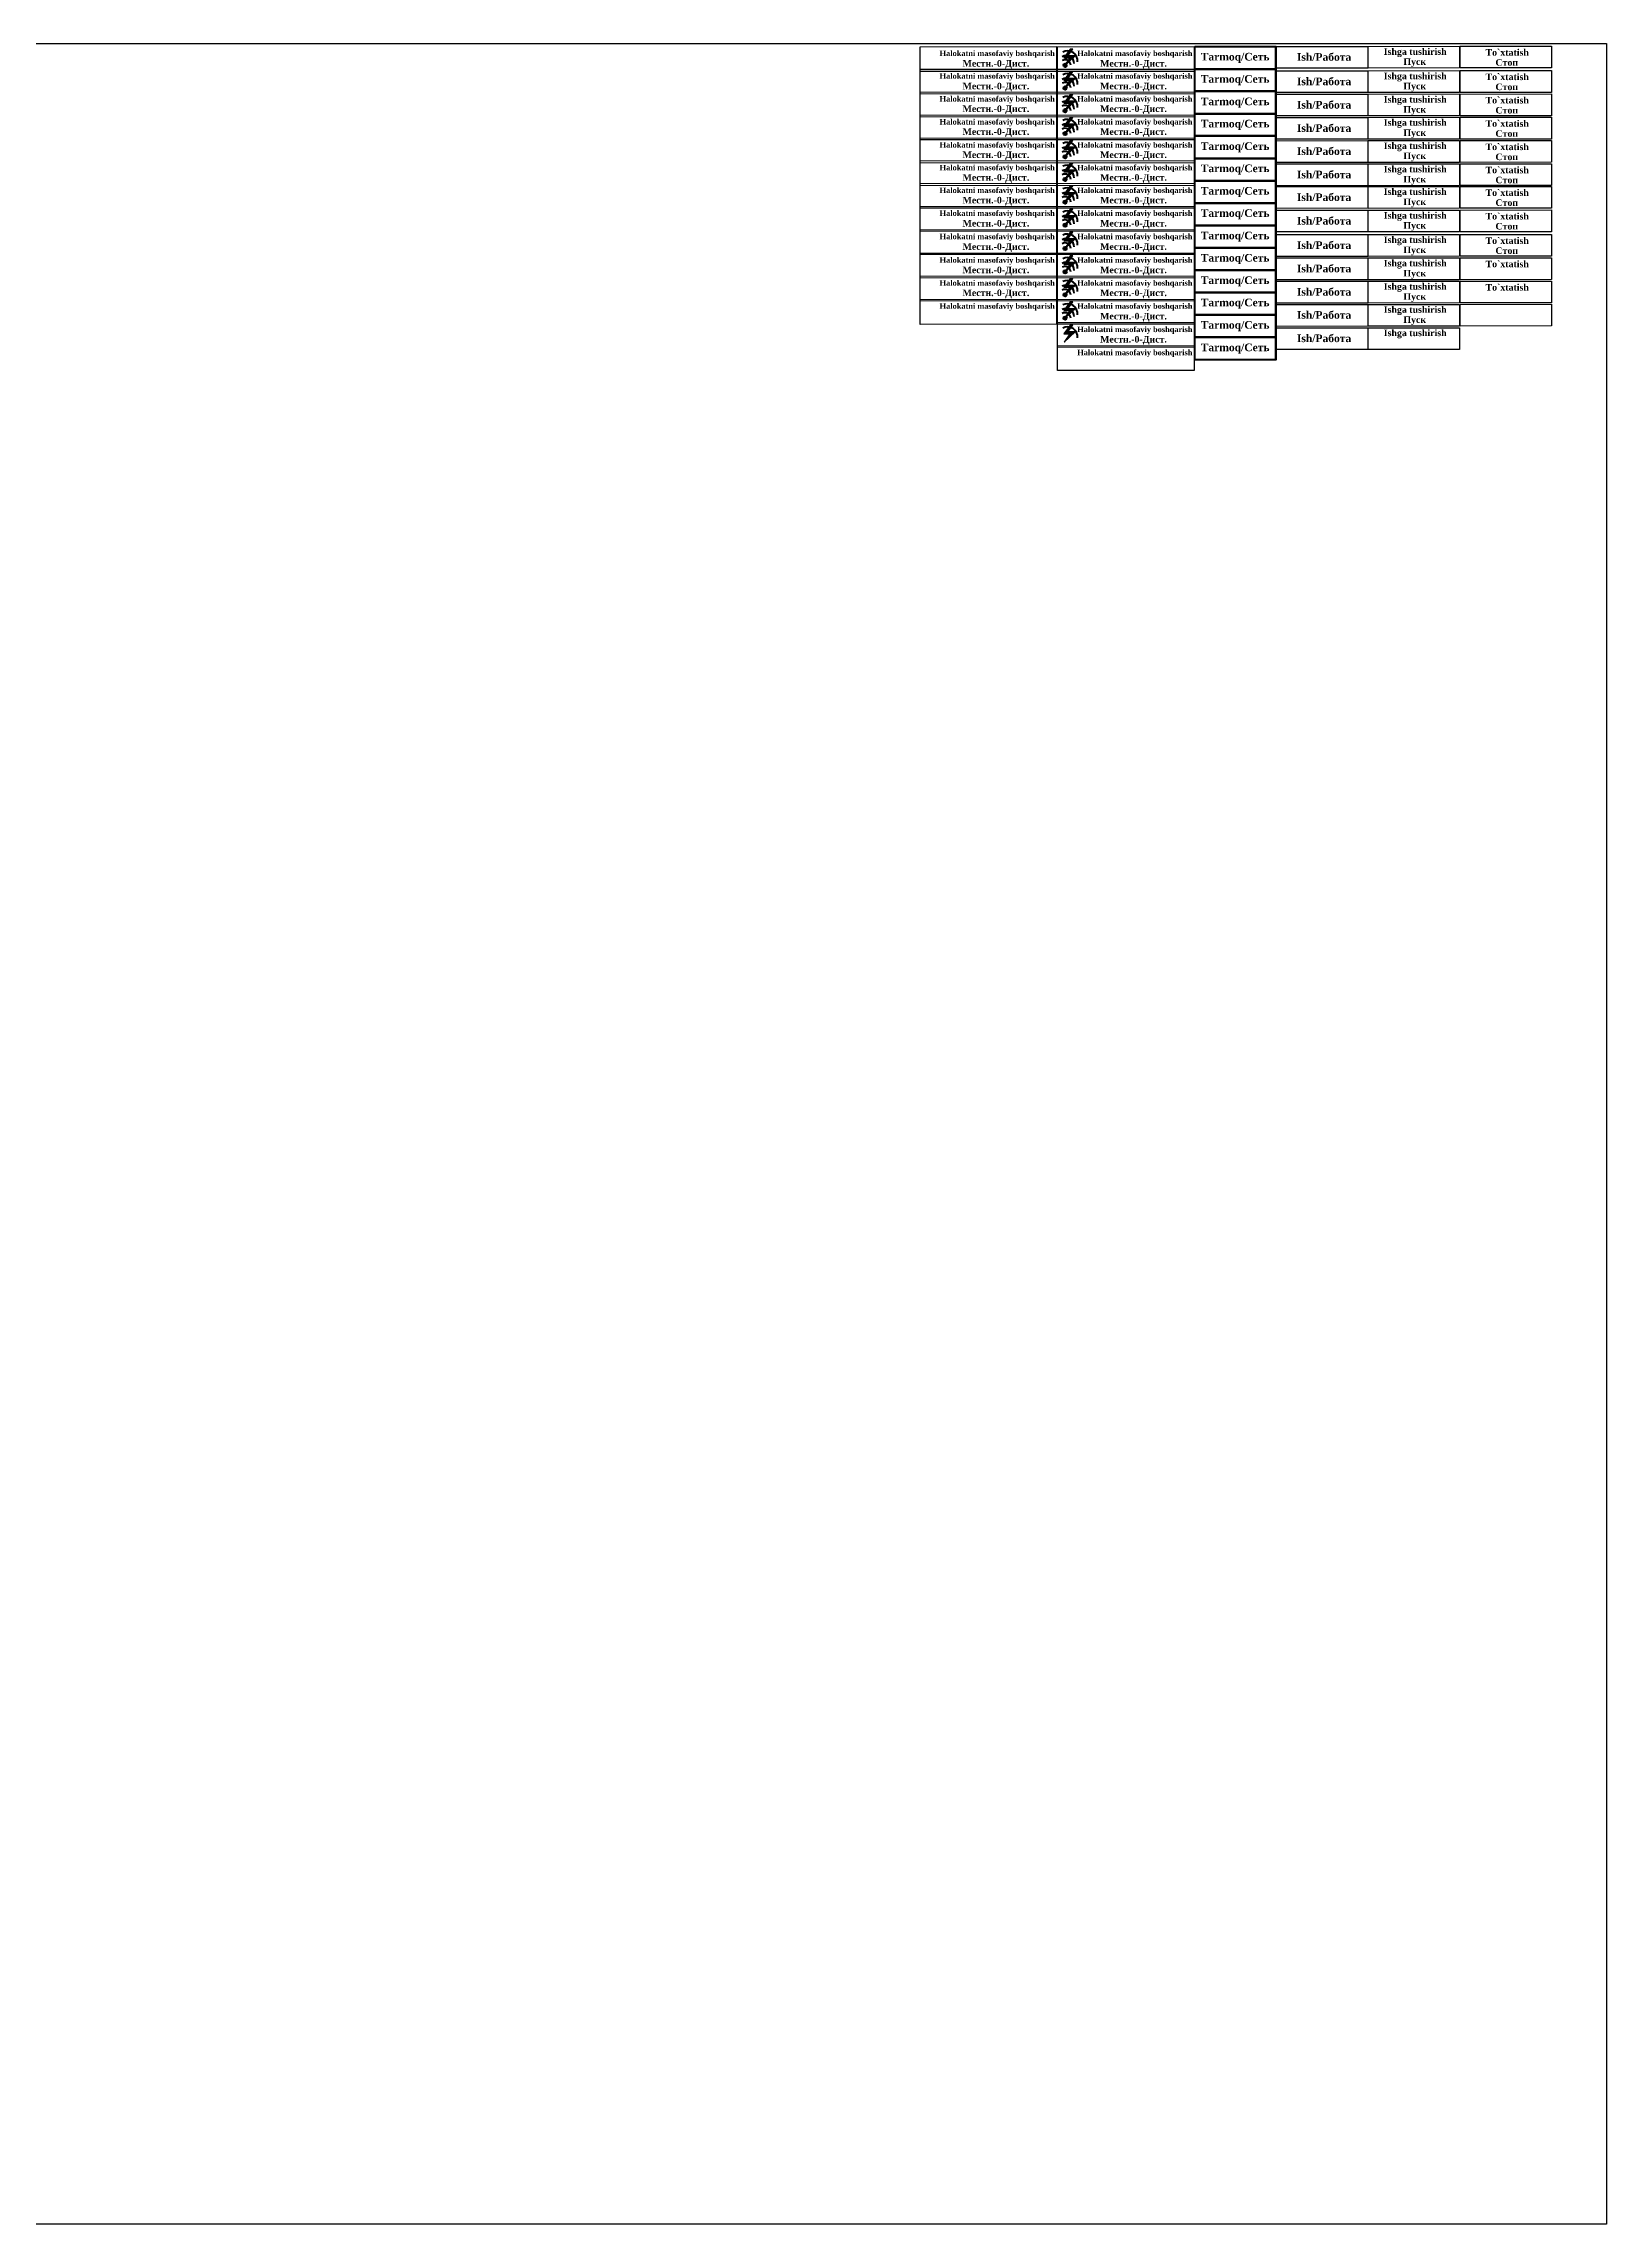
# Model space of a CAD drawing. Header units: millimetres. Extents: x 12 to 2978, y 1101 to 2133.
# Drawn here: x 2261 to 2978, y 1101 to 2101 of the extents above; entities that cross this region are included whole.
import ezdxf

# ---------------------------------------------------------------- set-up
doc = ezdxf.new("R2010")
doc.units = ezdxf.units.MM
doc.styles.add('WD', font='txt.shx')

msp = doc.modelspace()

# ---------------------------------------------------------------- hatches: boundary and pattern name
at = {"lineweight": 120}
h = msp.add_hatch(color=256, dxfattribs=at)
h.dxf.hatch_style = 1
h.paths.add_polyline_path([(2728.5, 2090.6, 1), (2730, 2090.6, 1)])
h = msp.add_hatch(color=256)
h.dxf.hatch_style = 1
h.paths.add_polyline_path([(2728.8, 2094), (2731.5, 2094), (2728.9, 2090.2), (2734, 2095), (2730.6, 2095), (2732.8, 2098), (2731.6, 2098)])
h = msp.add_hatch(color=256, dxfattribs=at)
h.dxf.hatch_style = 1
h.paths.add_polyline_path([(2728.5, 2080.2, 1), (2730, 2080.2, 1)])
h = msp.add_hatch(color=256)
h.dxf.hatch_style = 1
h.paths.add_polyline_path([(2728.8, 2083.7), (2731.5, 2083.7), (2728.9, 2079.8), (2734, 2084.6), (2730.6, 2084.6), (2732.8, 2087.7), (2731.6, 2087.7)])
h = msp.add_hatch(color=256, dxfattribs=at)
h.dxf.hatch_style = 1
h.paths.add_polyline_path([(2728.5, 2069.8, 1), (2730, 2069.8, 1)])
h = msp.add_hatch(color=256)
h.dxf.hatch_style = 1
h.paths.add_polyline_path([(2728.8, 2073.2), (2731.5, 2073.2), (2728.9, 2069.4), (2734, 2074.1), (2730.6, 2074.1), (2732.8, 2077.2), (2731.6, 2077.2)])
h = msp.add_hatch(color=256, dxfattribs=at)
h.dxf.hatch_style = 1
h.paths.add_polyline_path([(2728.5, 2059.3, 1), (2730, 2059.3, 1)])
h = msp.add_hatch(color=256)
h.dxf.hatch_style = 1
h.paths.add_polyline_path([(2728.8, 2062.7), (2731.5, 2062.7), (2728.9, 2058.9), (2734, 2063.6), (2730.6, 2063.6), (2732.8, 2066.7), (2731.6, 2066.7)])
h = msp.add_hatch(color=256)
h.dxf.hatch_style = 1
h.paths.add_polyline_path([(2728.8, 2052.1), (2731.5, 2052.1), (2728.9, 2048.3), (2734, 2053), (2730.6, 2053), (2732.8, 2056.1), (2731.6, 2056.1)])
h = msp.add_hatch(color=256, dxfattribs=at)
h.dxf.hatch_style = 1
h.paths.add_polyline_path([(2728.5, 2048.7, 1), (2730, 2048.7, 1)])
h = msp.add_hatch(color=256)
h.dxf.hatch_style = 1
h.paths.add_polyline_path([(2728.8, 2041.7), (2731.5, 2041.7), (2728.9, 2037.9), (2734, 2042.6), (2730.6, 2042.6), (2732.8, 2045.7), (2731.6, 2045.7)])
h = msp.add_hatch(color=256, dxfattribs=at)
h.dxf.hatch_style = 1
h.paths.add_polyline_path([(2728.5, 2038.3, 1), (2730, 2038.3, 1)])
h = msp.add_hatch(color=256)
h.dxf.hatch_style = 1
h.paths.add_polyline_path([(2728.8, 2031.3), (2731.5, 2031.3), (2728.9, 2027.5), (2734, 2032.2), (2730.6, 2032.2), (2732.8, 2035.3), (2731.6, 2035.3)])
h = msp.add_hatch(color=256, dxfattribs=at)
h.dxf.hatch_style = 1
h.paths.add_polyline_path([(2728.5, 2027.9, 1), (2730, 2027.9, 1)])
h = msp.add_hatch(color=256)
h.dxf.hatch_style = 1
h.paths.add_polyline_path([(2728.8, 2020.7), (2731.5, 2020.7), (2728.9, 2016.9), (2734, 2021.6), (2730.6, 2021.6), (2732.8, 2024.7), (2731.6, 2024.7)])
h = msp.add_hatch(color=256, dxfattribs=at)
h.dxf.hatch_style = 1
h.paths.add_polyline_path([(2728.5, 2017.3, 1), (2730, 2017.3, 1)])
h = msp.add_hatch(color=256)
h.dxf.hatch_style = 1
h.paths.add_polyline_path([(2728.8, 2010.1), (2731.5, 2010.1), (2728.9, 2006.2), (2734, 2011), (2730.6, 2011), (2732.8, 2014.1), (2731.6, 2014.1)])
h = msp.add_hatch(color=256, dxfattribs=at)
h.dxf.hatch_style = 1
h.paths.add_polyline_path([(2728.5, 2006.6, 1), (2730, 2006.6, 1)])
h = msp.add_hatch(color=256)
h.dxf.hatch_style = 1
h.paths.add_polyline_path([(2728.8, 1999.3), (2731.5, 1999.3), (2728.9, 1995.4), (2734, 2000.2), (2730.6, 2000.2), (2732.8, 2003.3), (2731.6, 2003.3)])
h = msp.add_hatch(color=256, dxfattribs=at)
h.dxf.hatch_style = 1
h.paths.add_polyline_path([(2728.5, 1995.9, 1), (2730, 1995.9, 1)])
h = msp.add_hatch(color=256)
h.dxf.hatch_style = 1
h.paths.add_polyline_path([(2728.8, 1988.8), (2731.5, 1988.8), (2728.9, 1985), (2734, 1989.7), (2730.6, 1989.7), (2732.8, 1992.8), (2731.6, 1992.8)])
h = msp.add_hatch(color=256, dxfattribs=at)
h.dxf.hatch_style = 1
h.paths.add_polyline_path([(2728.5, 1985.4, 1), (2730, 1985.4, 1)])
h = msp.add_hatch(color=256)
h.dxf.hatch_style = 1
h.paths.add_polyline_path([(2728.8, 1978.1), (2731.5, 1978.1), (2728.9, 1974.3), (2734, 1979), (2730.6, 1979), (2732.8, 1982.1), (2731.6, 1982.1)])
h = msp.add_hatch(color=256, dxfattribs=at)
h.dxf.hatch_style = 1
h.paths.add_polyline_path([(2728.5, 1974.7, 1), (2730, 1974.7, 1)])
h = msp.add_hatch(color=256)
h.dxf.hatch_style = 1
h.paths.add_polyline_path([(2728.8, 1967.5), (2731.5, 1967.5), (2728.9, 1963.7), (2734, 1968.4), (2730.6, 1968.4), (2732.8, 1971.5), (2731.6, 1971.5)])

# ---------------------------------------------------------------- linework, layer by layer
for p, q in [((2826, 2088.9), (2826, 2099.2)), ((2826, 2078.7), (2826, 2088.9)), ((2826, 2068.4), (2826, 2078.7)), ((2826, 2058.2), (2826, 2068.4)), ((2826, 2047.9), (2826, 2058.2)), ((2826, 2037.7), (2826, 2047.9)), ((2826, 2027.4), (2826, 2037.7)), ((2826, 2017.2), (2826, 2027.4)), ((2826, 2006.9), (2826, 2017.2)), ((2826, 1996.7), (2826, 2006.9)), ((2826, 1986.4), (2826, 1996.7)), ((2826, 1976.2), (2826, 1986.4)), ((2826, 1965.9), (2826, 1976.2)), ((2826, 1955.6), (2826, 1965.9))]:
    msp.add_line(p, q, dxfattribs=at)
for points in [[(1977.6, 2100.6), (2977.6, 2100.6), (2977.6, 1100.6), (1977.6, 1100.6)], [(2662.8, 2099.1), (2725.4, 2099.2), (2725.4, 2087.8), (2662.8, 2087.8)], [(2725.9, 2099.1), (2788.6, 2099.2), (2788.6, 2087.8), (2725.9, 2087.8)], [(2826.3, 2099.3), (2868.2, 2099.3), (2868.2, 2089.3), (2826.3, 2089.3)], [(2868.4, 2099.3), (2910.3, 2099.4), (2910.3, 2089.4), (2868.4, 2089.3)], [(2910.6, 2099.4), (2952.4, 2099.4), (2952.4, 2089.4), (2910.6, 2089.4)], [(2662.8, 2088.8), (2725.4, 2088.9), (2725.4, 2077.5), (2662.8, 2077.4)], [(2725.9, 2088.8), (2788.6, 2088.9), (2788.6, 2077.5), (2725.9, 2077.4)], [(2826.3, 2088.1), (2868.2, 2088.1), (2868.2, 2078.1), (2826.3, 2078.1)], [(2868.4, 2088.1), (2910.3, 2088.2), (2910.3, 2078.2), (2868.4, 2078.1)], [(2910.6, 2088.2), (2952.4, 2088.2), (2952.4, 2078.2), (2910.6, 2078.2)], [(2662.8, 2078.3), (2725.4, 2078.4), (2725.4, 2067), (2662.8, 2066.9)], [(2725.9, 2078.3), (2788.6, 2078.4), (2788.6, 2067), (2725.9, 2066.9)], [(2826.3, 2077.4), (2868.2, 2077.4), (2868.2, 2067.4), (2826.3, 2067.4)], [(2868.4, 2077.4), (2910.3, 2077.5), (2910.3, 2067.5), (2868.4, 2067.4)], [(2910.6, 2077.4), (2952.4, 2077.5), (2952.4, 2067.5), (2910.6, 2067.4)], [(2662.8, 2067.8), (2725.4, 2067.9), (2725.4, 2056.5), (2662.8, 2056.4)], [(2725.9, 2067.8), (2788.6, 2067.9), (2788.6, 2056.5), (2725.9, 2056.4)], [(2826.3, 2066.7), (2868.2, 2066.7), (2868.2, 2056.7), (2826.3, 2056.7)], [(2868.4, 2066.7), (2910.3, 2066.8), (2910.3, 2056.8), (2868.4, 2056.7)], [(2910.6, 2066.8), (2952.4, 2066.8), (2952.4, 2056.8), (2910.6, 2056.8)], [(2662.8, 2057.2), (2725.4, 2057.3), (2725.4, 2045.9), (2662.8, 2045.8)], [(2725.9, 2057.2), (2788.6, 2057.3), (2788.6, 2045.9), (2725.9, 2045.8)], [(2826.3, 2056), (2868.2, 2056.1), (2868.2, 2046.1), (2826.3, 2046)], [(2868.4, 2056.1), (2910.3, 2056.1), (2910.3, 2046.1), (2868.4, 2046.1)], [(2910.6, 2056.1), (2952.4, 2056.2), (2952.4, 2046.2), (2910.6, 2046.1)], [(2662.8, 2046.8), (2725.4, 2046.9), (2725.4, 2035.5), (2662.8, 2035.4)], [(2725.9, 2046.8), (2788.6, 2046.9), (2788.6, 2035.5), (2725.9, 2035.4)], [(2826.3, 2045.4), (2868.2, 2045.4), (2868.2, 2035.4), (2826.3, 2035.4)], [(2868.4, 2045.4), (2910.3, 2045.5), (2910.3, 2035.5), (2868.4, 2035.4)], [(2910.6, 2045.5), (2952.4, 2045.5), (2952.4, 2035.5), (2910.6, 2035.5)], [(2662.8, 2036.4), (2725.4, 2036.5), (2725.4, 2025.1), (2662.8, 2025)], [(2725.9, 2036.4), (2788.6, 2036.5), (2788.6, 2025.1), (2725.9, 2025)], [(2826.3, 2035), (2868.2, 2035.1), (2868.2, 2025.1), (2826.3, 2025)], [(2868.4, 2035), (2910.3, 2035.1), (2910.3, 2025.1), (2868.4, 2025)], [(2910.6, 2035.1), (2952.4, 2035.1), (2952.4, 2025.1), (2910.6, 2025.1)], [(2662.8, 2025.8), (2725.4, 2025.9), (2725.4, 2014.5), (2662.8, 2014.4)], [(2725.9, 2025.8), (2788.6, 2025.9), (2788.6, 2014.5), (2725.9, 2014.4)], [(2826.3, 2024.2), (2868.2, 2024.2), (2868.2, 2014.2), (2826.3, 2014.2)], [(2868.4, 2024.2), (2910.3, 2024.2), (2910.3, 2014.2), (2868.4, 2014.2)], [(2910.6, 2024.2), (2952.4, 2024.3), (2952.4, 2014.3), (2910.6, 2014.2)], [(2662.8, 2015.2), (2725.4, 2015.3), (2725.4, 2003.9), (2662.8, 2003.8)], [(2725.9, 2015.2), (2788.6, 2015.3), (2788.6, 2003.9), (2725.9, 2003.8)], [(2826.3, 2013), (2868.2, 2013), (2868.2, 2003), (2826.3, 2003)], [(2868.4, 2013), (2910.3, 2013.1), (2910.3, 2003.1), (2868.4, 2003)], [(2910.6, 2013.1), (2952.4, 2013.1), (2952.4, 2003.1), (2910.6, 2003.1)], [(2662.8, 2004.4), (2725.4, 2004.5), (2725.4, 1993.1), (2662.8, 1993)], [(2725.9, 2004.4), (2788.6, 2004.5), (2788.6, 1993.1), (2725.9, 1993)], [(2826.3, 2002.3), (2868.2, 2002.3), (2868.2, 1992.3), (2826.3, 1992.3)], [(2868.4, 2002.3), (2910.3, 2002.3), (2910.3, 1992.3), (2868.4, 1992.3)], [(2910.6, 2002.3), (2952.4, 2002.4), (2952.4, 1992.4), (2910.6, 1992.3)], [(2662.8, 1993.9), (2725.4, 1994), (2725.4, 1982.6), (2662.8, 1982.5)], [(2725.9, 1993.9), (2788.6, 1994), (2788.6, 1982.6), (2725.9, 1982.5)], [(2826.3, 1991.6), (2868.2, 1991.6), (2868.2, 1981.6), (2826.3, 1981.6)], [(2868.4, 1991.6), (2910.3, 1991.7), (2910.3, 1981.7), (2868.4, 1981.6)], [(2910.6, 1991.7), (2952.4, 1991.7), (2952.4, 1981.7), (2910.6, 1981.7)], [(2662.8, 1983.2), (2725.4, 1983.3), (2725.4, 1971.9), (2662.8, 1971.8)], [(2725.9, 1983.2), (2788.6, 1983.3), (2788.6, 1971.9), (2725.9, 1971.8)], [(2826.3, 1980.9), (2868.2, 1981), (2868.2, 1971), (2826.3, 1970.9)], [(2868.4, 1981), (2910.3, 1981), (2910.3, 1971), (2868.4, 1971)], [(2910.6, 1981), (2952.4, 1981.1), (2952.4, 1971.1), (2910.6, 1971)], [(2725.9, 1972.6), (2788.6, 1972.7), (2788.6, 1961.3), (2725.9, 1961.2)], [(2826.3, 1970.3), (2868.2, 1970.3), (2868.2, 1960.3), (2826.3, 1960.3)], [(2868.4, 1970.3), (2910.3, 1970.3), (2910.3, 1960.3), (2868.4, 1960.3)], [(2725.9, 1962), (2788.6, 1962.1), (2788.6, 1950.7), (2725.9, 1950.6)]]:
    msp.add_lwpolyline(points, close=True)
for points in [[(2732.8, 2098), (2731.6, 2098), (2728.8, 2094), (2731.5, 2094), (2728.9, 2090.2), (2734, 2095), (2730.6, 2095), (2732.8, 2098)], [(2732.8, 2087.7), (2731.6, 2087.7), (2728.8, 2083.7), (2731.5, 2083.7), (2728.9, 2079.8), (2734, 2084.6), (2730.6, 2084.6), (2732.8, 2087.7)], [(2732.8, 2077.2), (2731.6, 2077.2), (2728.8, 2073.2), (2731.5, 2073.2), (2728.9, 2069.4), (2734, 2074.1), (2730.6, 2074.1), (2732.8, 2077.2)], [(2732.8, 2066.7), (2731.6, 2066.7), (2728.8, 2062.7), (2731.5, 2062.7), (2728.9, 2058.9), (2734, 2063.6), (2730.6, 2063.6), (2732.8, 2066.7)], [(2732.8, 2056.1), (2731.6, 2056.1), (2728.8, 2052.1), (2731.5, 2052.1), (2728.9, 2048.3), (2734, 2053), (2730.6, 2053), (2732.8, 2056.1)], [(2732.8, 2045.7), (2731.6, 2045.7), (2728.8, 2041.7), (2731.5, 2041.7), (2728.9, 2037.9), (2734, 2042.6), (2730.6, 2042.6), (2732.8, 2045.7)], [(2732.8, 2035.3), (2731.6, 2035.3), (2728.8, 2031.3), (2731.5, 2031.3), (2728.9, 2027.5), (2734, 2032.2), (2730.6, 2032.2), (2732.8, 2035.3)], [(2732.8, 2024.7), (2731.6, 2024.7), (2728.8, 2020.7), (2731.5, 2020.7), (2728.9, 2016.9), (2734, 2021.6), (2730.6, 2021.6), (2732.8, 2024.7)], [(2732.8, 2014.1), (2731.6, 2014.1), (2728.8, 2010.1), (2731.5, 2010.1), (2728.9, 2006.2), (2734, 2011), (2730.6, 2011), (2732.8, 2014.1)], [(2732.8, 2003.3), (2731.6, 2003.3), (2728.8, 1999.3), (2731.5, 1999.3), (2728.9, 1995.4), (2734, 2000.2), (2730.6, 2000.2), (2732.8, 2003.3)], [(2732.8, 1992.8), (2731.6, 1992.8), (2728.8, 1988.8), (2731.5, 1988.8), (2728.9, 1985), (2734, 1989.7), (2730.6, 1989.7), (2732.8, 1992.8)], [(2732.8, 1982.1), (2731.6, 1982.1), (2728.8, 1978.1), (2731.5, 1978.1), (2728.9, 1974.3), (2734, 1979), (2730.6, 1979), (2732.8, 1982.1)], [(2732.8, 1971.5), (2731.6, 1971.5), (2728.8, 1967.5), (2731.5, 1967.5), (2728.9, 1963.7), (2734, 1968.4), (2730.6, 1968.4), (2732.8, 1971.5)]]:
    msp.add_lwpolyline(points)
for points in [[(2788.9, 2099.2), (2826, 2099.2), (2826, 2088.9), (2788.9, 2088.9)], [(2788.9, 2088.9), (2826, 2088.9), (2826, 2078.7), (2788.9, 2078.7)], [(2788.9, 2078.7), (2826, 2078.7), (2826, 2068.4), (2788.9, 2068.4)], [(2788.9, 2068.4), (2826, 2068.4), (2826, 2058.2), (2788.9, 2058.2)], [(2788.9, 2058.2), (2826, 2058.2), (2826, 2047.9), (2788.9, 2047.9)], [(2788.9, 2047.9), (2826, 2047.9), (2826, 2037.7), (2788.9, 2037.7)], [(2788.9, 2037.7), (2826, 2037.7), (2826, 2027.4), (2788.9, 2027.4)], [(2788.9, 2027.4), (2826, 2027.4), (2826, 2017.2), (2788.9, 2017.2)], [(2788.9, 2017.2), (2826, 2017.2), (2826, 2006.9), (2788.9, 2006.9)], [(2788.9, 2006.9), (2826, 2006.9), (2826, 1996.7), (2788.9, 1996.7)], [(2788.9, 1996.7), (2826, 1996.7), (2826, 1986.4), (2788.9, 1986.4)], [(2788.9, 1986.4), (2826, 1986.4), (2826, 1976.2), (2788.9, 1976.2)], [(2788.9, 1976.2), (2826, 1976.2), (2826, 1965.9), (2788.9, 1965.9)], [(2788.9, 1965.9), (2826, 1965.9), (2826, 1955.6), (2788.9, 1955.6)]]:
    msp.add_lwpolyline(points, close=True, dxfattribs=at)
for centre in [(2729.3, 2090.6), (2729.3, 2080.2), (2729.3, 2069.8), (2729.3, 2059.3), (2729.3, 2048.7), (2729.3, 2038.3), (2729.3, 2027.9), (2729.3, 2017.3), (2729.3, 2006.6), (2729.3, 1995.9), (2729.3, 1985.4), (2729.3, 1974.7)]:
    msp.add_circle(centre, 0.774, dxfattribs=at)
for centre, radius, start, end in [((2729.3, 2090.4), 2.74, 5.731, 119.8162), ((2729.9, 2091.6), 3.53, 356.2576, 122.7304), ((2730.4, 2092.6), 4.64, 355.0975, 117.6733), ((2729.3, 2080), 2.74, 5.731, 119.8162), ((2729.9, 2081.2), 3.53, 356.2576, 122.7304), ((2730.4, 2082.2), 4.64, 355.0975, 117.6733), ((2729.3, 2069.5), 2.74, 5.731, 119.8162), ((2729.9, 2070.7), 3.53, 356.2576, 122.7304), ((2730.4, 2071.7), 4.64, 355.0975, 117.6733), ((2729.3, 2059), 2.74, 5.731, 119.8162), ((2729.9, 2060.2), 3.53, 356.2576, 122.7304), ((2730.4, 2061.2), 4.64, 355.0975, 117.6733), ((2729.3, 2048.4), 2.74, 5.731, 119.8162), ((2729.9, 2049.6), 3.53, 356.2576, 122.7304), ((2730.4, 2050.6), 4.64, 355.0975, 117.6733), ((2729.3, 2038), 2.74, 5.731, 119.8162), ((2729.9, 2039.2), 3.53, 356.2576, 122.7304), ((2730.4, 2040.2), 4.64, 355.0975, 117.6733), ((2729.3, 2027.6), 2.74, 5.731, 119.8162), ((2729.9, 2028.8), 3.53, 356.2576, 122.7304), ((2730.4, 2029.8), 4.64, 355.0975, 117.6733), ((2729.9, 2018.2), 3.53, 356.2576, 122.7304), ((2730.4, 2019.2), 4.64, 355.0975, 117.6733), ((2729.3, 2017), 2.74, 5.731, 119.8162), ((2729.9, 2007.6), 3.53, 356.2576, 122.7304), ((2730.4, 2008.6), 4.64, 355.0975, 117.6733), ((2729.3, 2006.4), 2.74, 5.731, 119.8162), ((2729.9, 1996.8), 3.53, 356.2576, 122.7304), ((2730.4, 1997.8), 4.64, 355.0975, 117.6733), ((2729.3, 1995.6), 2.74, 5.731, 119.8162), ((2730.4, 1987.3), 4.64, 355.0975, 117.6733), ((2729.3, 1985.1), 2.74, 5.731, 119.8162), ((2729.9, 1986.3), 3.53, 356.2576, 122.7304), ((2730.4, 1976.6), 4.64, 355.0975, 117.6733), ((2729.3, 1974.4), 2.74, 5.731, 119.8162), ((2729.9, 1975.6), 3.53, 356.2576, 122.7304), ((2730.4, 1966), 4.64, 355.0975, 117.6733)]:
    msp.add_arc(centre, radius, start, end, dxfattribs=at)

# ---------------------------------------------------------------- texts
at = {"attachment_point": 5, "style": 'WD'}
for s, width, insert, char_height in [('\\A1;{\\fTimes New Roman|b1|i0|c0|p18;Halokatni masofaviy boshqarish}', 58.112, (2698.2, 2095.7), 2.5), ('\\A1;{\\fTimes New Roman|b1|i0|c204|p18;Местн.-0-Дист.}', 50, (2697.6, 2091), 3), ('\\A1;{\\fTimes New Roman|b1|i0|c0|p18;Halokatni masofaviy boshqarish}', 58.112, (2761.3, 2095.7), 2.5), ('\\A1;{\\fTimes New Roman|b1|i0|c204|p18;Местн.-0-Дист.}', 50, (2760.7, 2091), 3), ('\\A1;{\\fTimes New Roman|b1|i0|c0|p18;Tarmoq/\\fTimes New Roman|b1|i0|c204|p18;Сеть}', 50, (2807.3, 2094), 3.5), ('\\A1;{\\fTimes New Roman|b1|i0|c0|p18;Ish/\\fTimes New Roman|b1|i0|c204|p18;Работа}', 50, (2848.1, 2094.4), 3.5), ('\\A1;{\\fTimes New Roman|b1|i0|c0|p18;Ishga tushirish}', 50, (2889.9, 2096.4), 3), ('\\A1;{\\fTimes New Roman|b1|i0|c204|p18;Пуск}', 50, (2889.7, 2091.8), 3), ('\\A1;{\\fTimes New Roman|b1|i0|c0|p18;To`xtatish}', 50, (2932.1, 2096.5), 3), ('\\A1;{\\fTimes New Roman|b1|i0|c204|p18;Стоп}', 50, (2931.9, 2091.9), 3), ('\\A1;{\\fTimes New Roman|b1|i0|c0|p18;Halokatni masofaviy boshqarish}', 58.112, (2698.2, 2085.3), 2.5), ('\\A1;{\\fTimes New Roman|b1|i0|c204|p18;Местн.-0-Дист.}', 50, (2697.6, 2080.6), 3), ('\\A1;{\\fTimes New Roman|b1|i0|c0|p18;Halokatni masofaviy boshqarish}', 58.112, (2761.3, 2085.3), 2.5), ('\\A1;{\\fTimes New Roman|b1|i0|c204|p18;Местн.-0-Дист.}', 50, (2760.7, 2080.6), 3), ('\\A1;{\\fTimes New Roman|b1|i0|c0|p18;Tarmoq/\\fTimes New Roman|b1|i0|c204|p18;Сеть}', 50, (2807.3, 2083.8), 3.5), ('\\A1;{\\fTimes New Roman|b1|i0|c0|p18;Ish/\\fTimes New Roman|b1|i0|c204|p18;Работа}', 50, (2848.1, 2083.2), 3.5), ('\\A1;{\\fTimes New Roman|b1|i0|c0|p18;Ishga tushirish}', 50, (2889.9, 2085.2), 3), ('\\A1;{\\fTimes New Roman|b1|i0|c204|p18;Пуск}', 50, (2889.7, 2080.6), 3), ('\\A1;{\\fTimes New Roman|b1|i0|c0|p18;To`xtatish}', 50, (2932.1, 2085.3), 3), ('\\A1;{\\fTimes New Roman|b1|i0|c204|p18;Стоп}', 50, (2931.9, 2080.7), 3), ('\\A1;{\\fTimes New Roman|b1|i0|c0|p18;Halokatni masofaviy boshqarish}', 58.112, (2698.2, 2074.8), 2.5), ('\\A1;{\\fTimes New Roman|b1|i0|c204|p18;Местн.-0-Дист.}', 50, (2697.6, 2070.2), 3), ('\\A1;{\\fTimes New Roman|b1|i0|c0|p18;Halokatni masofaviy boshqarish}', 58.112, (2761.3, 2074.8), 2.5), ('\\A1;{\\fTimes New Roman|b1|i0|c204|p18;Местн.-0-Дист.}', 50, (2760.7, 2070.2), 3), ('\\A1;{\\fTimes New Roman|b1|i0|c0|p18;Tarmoq/\\fTimes New Roman|b1|i0|c204|p18;Сеть}', 50, (2807.3, 2073.5), 3.5), ('\\A1;{\\fTimes New Roman|b1|i0|c0|p18;Ish/\\fTimes New Roman|b1|i0|c204|p18;Работа}', 50, (2848.1, 2072.5), 3.5), ('\\A1;{\\fTimes New Roman|b1|i0|c0|p18;Ishga tushirish}', 50, (2889.9, 2074.5), 3), ('\\A1;{\\fTimes New Roman|b1|i0|c204|p18;Пуск}', 50, (2889.7, 2069.9), 3), ('\\A1;{\\fTimes New Roman|b1|i0|c0|p18;To`xtatish}', 50, (2932.1, 2074.6), 3), ('\\A1;{\\fTimes New Roman|b1|i0|c204|p18;Стоп}', 50, (2931.9, 2070), 3), ('\\A1;{\\fTimes New Roman|b1|i0|c0|p18;Halokatni masofaviy boshqarish}', 58.112, (2698.2, 2064.3), 2.5), ('\\A1;{\\fTimes New Roman|b1|i0|c204|p18;Местн.-0-Дист.}', 50, (2697.6, 2059.7), 3), ('\\A1;{\\fTimes New Roman|b1|i0|c0|p18;Halokatni masofaviy boshqarish}', 58.112, (2761.3, 2064.3), 2.5), ('\\A1;{\\fTimes New Roman|b1|i0|c204|p18;Местн.-0-Дист.}', 50, (2760.7, 2059.7), 3), ('\\A1;{\\fTimes New Roman|b1|i0|c0|p18;Tarmoq/\\fTimes New Roman|b1|i0|c204|p18;Сеть}', 50, (2807.3, 2063.3), 3.5), ('\\A1;{\\fTimes New Roman|b1|i0|c0|p18;Ish/\\fTimes New Roman|b1|i0|c204|p18;Работа}', 50, (2848.1, 2061.8), 3.5), ('\\A1;{\\fTimes New Roman|b1|i0|c0|p18;Ishga tushirish}', 50, (2889.9, 2063.9), 3), ('\\A1;{\\fTimes New Roman|b1|i0|c204|p18;Пуск}', 50, (2889.7, 2059.2), 3), ('\\A1;{\\fTimes New Roman|b1|i0|c0|p18;To`xtatish}', 50, (2932.1, 2063.9), 3), ('\\A1;{\\fTimes New Roman|b1|i0|c204|p18;Стоп}', 50, (2931.9, 2059.3), 3), ('\\A1;{\\fTimes New Roman|b1|i0|c0|p18;Halokatni masofaviy boshqarish}', 58.112, (2698.2, 2053.7), 2.5), ('\\A1;{\\fTimes New Roman|b1|i0|c204|p18;Местн.-0-Дист.}', 50, (2697.6, 2049.1), 3), ('\\A1;{\\fTimes New Roman|b1|i0|c0|p18;Halokatni masofaviy boshqarish}', 58.112, (2761.3, 2053.7), 2.5), ('\\A1;{\\fTimes New Roman|b1|i0|c204|p18;Местн.-0-Дист.}', 50, (2760.7, 2049.1), 3), ('\\A1;{\\fTimes New Roman|b1|i0|c0|p18;Tarmoq/\\fTimes New Roman|b1|i0|c204|p18;Сеть}', 50, (2807.3, 2053), 3.5), ('\\A1;{\\fTimes New Roman|b1|i0|c0|p18;Ish/\\fTimes New Roman|b1|i0|c204|p18;Работа}', 50, (2848.1, 2051.2), 3.5), ('\\A1;{\\fTimes New Roman|b1|i0|c0|p18;Ishga tushirish}', 50, (2889.9, 2053.2), 3), ('\\A1;{\\fTimes New Roman|b1|i0|c204|p18;Пуск}', 50, (2889.7, 2048.6), 3), ('\\A1;{\\fTimes New Roman|b1|i0|c0|p18;To`xtatish}', 50, (2932.1, 2053.2), 3), ('\\A1;{\\fTimes New Roman|b1|i0|c204|p18;Стоп}', 50, (2931.9, 2048.6), 3), ('\\A1;{\\fTimes New Roman|b1|i0|c0|p18;Halokatni masofaviy boshqarish}', 58.112, (2698.2, 2043.3), 2.5), ('\\A1;{\\fTimes New Roman|b1|i0|c204|p18;Местн.-0-Дист.}', 50, (2697.6, 2038.7), 3), ('\\A1;{\\fTimes New Roman|b1|i0|c0|p18;Halokatni masofaviy boshqarish}', 58.112, (2761.3, 2043.3), 2.5), ('\\A1;{\\fTimes New Roman|b1|i0|c204|p18;Местн.-0-Дист.}', 50, (2760.7, 2038.7), 3), ('\\A1;{\\fTimes New Roman|b1|i0|c0|p18;Tarmoq/\\fTimes New Roman|b1|i0|c204|p18;Сеть}', 50, (2807.3, 2042.8), 3.5), ('\\A1;{\\fTimes New Roman|b1|i0|c0|p18;Ish/\\fTimes New Roman|b1|i0|c204|p18;Работа}', 50, (2848.1, 2040.5), 3.5), ('\\A1;{\\fTimes New Roman|b1|i0|c0|p18;Ishga tushirish}', 50, (2889.9, 2042.5), 3), ('\\A1;{\\fTimes New Roman|b1|i0|c0|p18;To`xtatish}', 50, (2932.1, 2042.6), 3), ('\\A1;{\\fTimes New Roman|b1|i0|c0|p18;Halokatni masofaviy boshqarish}', 58.112, (2698.2, 2032.9), 2.5), ('\\A1;{\\fTimes New Roman|b1|i0|c204|p18;Местн.-0-Дист.}', 50, (2697.6, 2028.3), 3), ('\\A1;{\\fTimes New Roman|b1|i0|c0|p18;Halokatni masofaviy boshqarish}', 58.112, (2761.3, 2032.9), 2.5), ('\\A1;{\\fTimes New Roman|b1|i0|c204|p18;Местн.-0-Дист.}', 50, (2760.7, 2028.3), 3), ('\\A1;{\\fTimes New Roman|b1|i0|c0|p18;Tarmoq/\\fTimes New Roman|b1|i0|c204|p18;Сеть}', 50, (2807.3, 2032.5), 3.5), ('\\A1;{\\fTimes New Roman|b1|i0|c0|p18;Ish/\\fTimes New Roman|b1|i0|c204|p18;Работа}', 50, (2848.1, 2030.1), 3.5), ('\\A1;{\\fTimes New Roman|b1|i0|c0|p18;Ishga tushirish}', 50, (2889.9, 2032.2), 3), ('\\A1;{\\fTimes New Roman|b1|i0|c204|p18;Пуск}', 50, (2889.7, 2037.9), 3), ('\\A1;{\\fTimes New Roman|b1|i0|c0|p18;To`xtatish}', 50, (2932.1, 2032.2), 3), ('\\A1;{\\fTimes New Roman|b1|i0|c204|p18;Стоп}', 50, (2931.9, 2038), 3), ('\\A1;{\\fTimes New Roman|b1|i0|c0|p18;Halokatni masofaviy boshqarish}', 58.112, (2698.2, 2022.4), 2.5), ('\\A1;{\\fTimes New Roman|b1|i0|c0|p18;Halokatni masofaviy boshqarish}', 58.112, (2761.3, 2022.4), 2.5), ('\\A1;{\\fTimes New Roman|b1|i0|c0|p18;Tarmoq/\\fTimes New Roman|b1|i0|c204|p18;Сеть}', 50, (2807.3, 2022.3), 3.5), ('\\A1;{\\fTimes New Roman|b1|i0|c0|p18;Ish/\\fTimes New Roman|b1|i0|c204|p18;Работа}', 50, (2848.1, 2019.3), 3.5), ('\\A1;{\\fTimes New Roman|b1|i0|c0|p18;Ishga tushirish}', 50, (2889.9, 2021.3), 3), ('\\A1;{\\fTimes New Roman|b1|i0|c204|p18;Пуск}', 50, (2889.7, 2027.5), 3), ('\\A1;{\\fTimes New Roman|b1|i0|c0|p18;To`xtatish}', 50, (2932.1, 2021.4), 3), ('\\A1;{\\fTimes New Roman|b1|i0|c204|p18;Стоп}', 50, (2931.9, 2027.6), 3), ('\\A1;{\\fTimes New Roman|b1|i0|c0|p18;Halokatni masofaviy boshqarish}', 58.112, (2698.2, 2011.7), 2.5), ('\\A1;{\\fTimes New Roman|b1|i0|c204|p18;Местн.-0-Дист.}', 50, (2697.6, 2017.7), 3), ('\\A1;{\\fTimes New Roman|b1|i0|c0|p18;Halokatni masofaviy boshqarish}', 58.112, (2761.3, 2011.7), 2.5), ('\\A1;{\\fTimes New Roman|b1|i0|c204|p18;Местн.-0-Дист.}', 50, (2760.7, 2017.7), 3), ('\\A1;{\\fTimes New Roman|b1|i0|c0|p18;Tarmoq/\\fTimes New Roman|b1|i0|c204|p18;Сеть}', 50, (2807.3, 2012), 3.5), ('\\A1;{\\fTimes New Roman|b1|i0|c0|p18;Ish/\\fTimes New Roman|b1|i0|c204|p18;Работа}', 50, (2848.1, 2008.1), 3.5), ('\\A1;{\\fTimes New Roman|b1|i0|c0|p18;Ishga tushirish}', 50, (2889.9, 2010.1), 3), ('\\A1;{\\fTimes New Roman|b1|i0|c204|p18;Пуск}', 50, (2889.7, 2016.7), 3), ('\\A1;{\\fTimes New Roman|b1|i0|c0|p18;To`xtatish}', 50, (2932.1, 2010.2), 3), ('\\A1;{\\fTimes New Roman|b1|i0|c204|p18;Стоп}', 50, (2931.9, 2016.8), 3), ('\\A1;{\\fTimes New Roman|b1|i0|c0|p18;Halokatni masofaviy boshqarish}', 58.112, (2698.2, 2000.9), 2.5), ('\\A1;{\\fTimes New Roman|b1|i0|c204|p18;Местн.-0-Дист.}', 50, (2697.6, 2007), 3), ('\\A1;{\\fTimes New Roman|b1|i0|c0|p18;Halokatni masofaviy boshqarish}', 58.112, (2761.3, 2000.9), 2.5), ('\\A1;{\\fTimes New Roman|b1|i0|c204|p18;Местн.-0-Дист.}', 50, (2760.7, 2007), 3), ('\\A1;{\\fTimes New Roman|b1|i0|c0|p18;Tarmoq/\\fTimes New Roman|b1|i0|c204|p18;Сеть}', 50, (2807.3, 2001.8), 3.5), ('\\A1;{\\fTimes New Roman|b1|i0|c0|p18;Ishga tushirish}', 50, (2889.9, 1999.4), 3), ('\\A1;{\\fTimes New Roman|b1|i0|c204|p18;Пуск}', 50, (2889.7, 2005.5), 3), ('\\A1;{\\fTimes New Roman|b1|i0|c0|p18;To`xtatish}', 50, (2932.1, 1999.5), 3), ('\\A1;{\\fTimes New Roman|b1|i0|c204|p18;Стоп}', 50, (2931.9, 2005.6), 3), ('\\A1;{\\fTimes New Roman|b1|i0|c0|p18;Halokatni masofaviy boshqarish}', 58.112, (2698.2, 1990.4), 2.5), ('\\A1;{\\fTimes New Roman|b1|i0|c204|p18;Местн.-0-Дист.}', 50, (2697.6, 1996.3), 3), ('\\A1;{\\fTimes New Roman|b1|i0|c0|p18;Halokatni masofaviy boshqarish}', 58.112, (2761.3, 1990.4), 2.5), ('\\A1;{\\fTimes New Roman|b1|i0|c204|p18;Местн.-0-Дист.}', 50, (2760.7, 1996.3), 3), ('\\A1;{\\fTimes New Roman|b1|i0|c0|p18;Tarmoq/\\fTimes New Roman|b1|i0|c204|p18;Сеть}', 50, (2807.3, 1991.5), 3.5), ('\\A1;{\\fTimes New Roman|b1|i0|c0|p18;Ish/\\fTimes New Roman|b1|i0|c204|p18;Работа}', 50, (2848.1, 1997.4), 3.5), ('\\A1;{\\fTimes New Roman|b1|i0|c0|p18;Ishga tushirish}', 50, (2889.9, 1988.7), 3), ('\\A1;{\\fTimes New Roman|b1|i0|c204|p18;Пуск}', 50, (2889.7, 1994.8), 3), ('\\A1;{\\fTimes New Roman|b1|i0|c0|p18;To`xtatish}', 50, (2932.1, 1988.8), 3), ('\\A1;{\\fTimes New Roman|b1|i0|c0|p18;Halokatni masofaviy boshqarish}', 58.112, (2698.2, 1979.8), 2.5), ('\\A1;{\\fTimes New Roman|b1|i0|c204|p18;Местн.-0-Дист.}', 50, (2697.6, 1985.8), 3), ('\\A1;{\\fTimes New Roman|b1|i0|c0|p18;Halokatni masofaviy boshqarish}', 58.112, (2761.3, 1979.8), 2.5), ('\\A1;{\\fTimes New Roman|b1|i0|c204|p18;Местн.-0-Дист.}', 50, (2760.7, 1985.8), 3), ('\\A1;{\\fTimes New Roman|b1|i0|c0|p18;Tarmoq/\\fTimes New Roman|b1|i0|c204|p18;Сеть}', 50, (2807.3, 1981.3), 3.5), ('\\A1;{\\fTimes New Roman|b1|i0|c0|p18;Ish/\\fTimes New Roman|b1|i0|c204|p18;Работа}', 50, (2848.1, 1986.7), 3.5), ('\\A1;{\\fTimes New Roman|b1|i0|c0|p18;Ishga tushirish}', 50, (2889.9, 1978.1), 3), ('\\A1;{\\fTimes New Roman|b1|i0|c204|p18;Пуск}', 50, (2889.7, 1984.1), 3), ('\\A1;{\\fTimes New Roman|b1|i0|c0|p18;Halokatni masofaviy boshqarish}', 58.112, (2761.3, 1969.1), 2.5), ('\\A1;{\\fTimes New Roman|b1|i0|c204|p18;Местн.-0-Дист.}', 50, (2760.7, 1975.1), 3), ('\\A1;{\\fTimes New Roman|b1|i0|c0|p18;Tarmoq/\\fTimes New Roman|b1|i0|c204|p18;Сеть}', 50, (2807.3, 1971), 3.5), ('\\A1;{\\fTimes New Roman|b1|i0|c0|p18;Ish/\\fTimes New Roman|b1|i0|c204|p18;Работа}', 50, (2848.1, 1976.1), 3.5), ('\\A1;{\\fTimes New Roman|b1|i0|c204|p18;Пуск}', 50, (2889.7, 1973.5), 3), ('\\A1;{\\fTimes New Roman|b1|i0|c0|p18;Halokatni masofaviy boshqarish}', 58.112, (2761.3, 1958.5), 2.5), ('\\A1;{\\fTimes New Roman|b1|i0|c204|p18;Местн.-0-Дист.}', 50, (2760.7, 1964.5), 3), ('\\A1;{\\fTimes New Roman|b1|i0|c0|p18;Tarmoq/\\fTimes New Roman|b1|i0|c204|p18;Сеть}', 50, (2807.3, 1960.7), 3.5), ('\\A1;{\\fTimes New Roman|b1|i0|c0|p18;Ish/\\fTimes New Roman|b1|i0|c204|p18;Работа}', 50, (2848.1, 1965.4), 3.5), ('\\A1;{\\fTimes New Roman|b1|i0|c0|p18;Ishga tushirish}', 50, (2889.9, 1967.4), 3)]:
    msp.add_mtext_dynamic_manual_height_columns(s, width=width, gutter_width=12.5, heights=[10], dxfattribs=dict(at, insert=insert, char_height=char_height))

doc.saveas('drawing.dxf')
